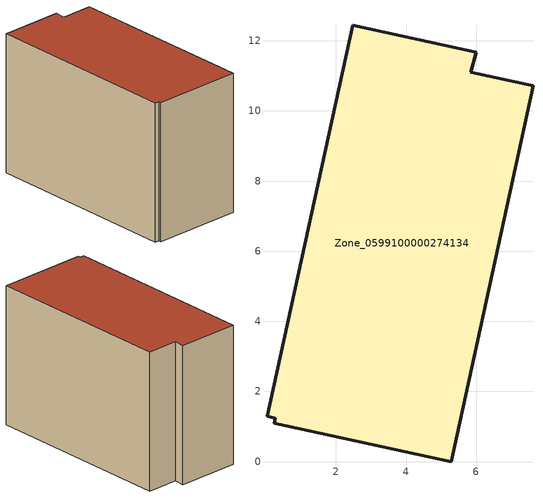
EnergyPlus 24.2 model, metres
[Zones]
Zone_0599100000274134
 floor ground (C_G): 0.27,1.24 0.03,1.29 2.48,12.44 6,11.68 5.85,11.1 7.62,10.72 5.29,0 0.24,1.09 z0
 wall outside (C_F): 5.29,0 7.62,10.72 5.85,11.1 6,11.68 2.48,12.44 0.03,1.29 0.27,1.24 0.24,1.09 5.29,0 z0:8.04
 roof outside (C_R): 0.27,1.24 0.24,1.09 5.29,0 7.62,10.72 5.85,11.1 6,11.68 2.48,12.44 0.03,1.29 z8.04
[BUILDING]
Pand.0599100000274134: North Axis=0; Terrain=City; Loads Convergence Tolerance Value=0.04; Temperature Convergence Tolerance Value=0.4; Solar Distribution=FullExterior; Maximum Number of Warmup Days=25; Minimum Number of Warmup Days=1
[Site:Location]
Rotterdam.The.Hague.AP_ZH_NLD Design_Conditions: Latitude=51.96; Longitude=4.45; Time Zone=1; Elevation=-4.5
[SITE:GROUNDTEMPERATURE:BUILDINGSURFACE]
18, 18, 18, 18, 18, 18, 18, 18, 18, 18, 18, 18
[MATERIAL] Thermal Absorptance=0.9; Solar Absorptance=0.7; Visible Absorptance=0.7
Name | Roughness | Thickness | Conductivity | Density | Specific Heat
G.TI.1975-1991 | MediumSmooth | 0.15 | 0.288461 | 540 | 1210
F.TI.1975-1991 | Rough | 0.3 | 0.230769 | 1920 | 840
R.TI.1975-1991 | MediumRough | 0.2 | 0.153846 | 1500 | 1000
[CONSTRUCTION]
C_G: G.TI.1975-1991
C_F: F.TI.1975-1991
C_R: R.TI.1975-1991
[ZONE]
Zone_0599100000274134: Type=1; Multiplier=1; Ceiling Height=Autocalculate; Volume=Autocalculate; Floor Area=autocalculate; Part of Total Floor Area=Yes
[ZONEINFILTRATION:DESIGNFLOWRATE]
Infil_Zone_0599100000274134: Zone or ZoneList or Space or SpaceList=Zone_0599100000274134; Schedule=AlwaysOn; Design Flow Rate Calculation Method=Flow/Area; Flow Rate per Floor Area=0.003; Constant Term Coefficient=1; Temperature Term Coefficient=0; Velocity Term Coefficient=0; Velocity Squared Term Coefficient=0
[HVACTEMPLATE:ZONE:IDEALLOADSAIRSYSTEM]
Zone_0599100000274134: Maximum Heating Supply Air Temperature=50; Minimum Cooling Supply Air Temperature=13; Maximum Heating Supply Air Humidity Ratio=0.0156; Minimum Cooling Supply Air Humidity Ratio=0.0077; Heating Limit=NoLimit; Cooling Limit=NoLimit; Dehumidification Control Type=ConstantSensibleHeatRatio; Cooling Sensible Heat Ratio=0.7; Dehumidification Setpoint=60; Humidification Control Type=None; Humidification Setpoint=30; Outdoor Air Method=None; Outdoor Air Flow Rate per Person=0.00944; Outdoor Air Flow Rate per Zone Floor Area=0; Outdoor Air Flow Rate per Zone=0; Demand Controlled Ventilation Type=None; Outdoor Air Economizer Type=NoEconomizer; Heat Recovery Type=None; Sensible Heat Recovery Effectiveness=0.7; Latent Heat Recovery Effectiveness=0.65
[ZONECONTROL:THERMOSTAT]
ThermostatControl_Zone_0599100000274134: Zone or ZoneList=Zone_0599100000274134; Control Type Schedule=DualSetpointControlType; Control 1=Thermostat_Zone_0599100000274134; Temperature Difference Between Cutout And Setpoint=0
[THERMOSTATSETPOINT:DUALSETPOINT]
Thermostat_Zone_0599100000274134: Heating Setpoint Temperature Schedule=HeatingSetpoint_Zone_0599100000274134; Cooling Setpoint Temperature Schedule=CoolingSetpoint_Zone_0599100000274134
[SCHEDULE:COMPACT]
HeatingSetpoint_Zone_0599100000274134: Through: 12/31, For: AllDays, Until: 24:00, 21
CoolingSetpoint_Zone_0599100000274134: Through: 12/31, For: AllDays, Until: 24:00, 24
DualSetpointControlType: Through: 12/31, For: AllDays, Until: 24:00, 4
AlwaysOn: Through: 12/31, For: AllDays, Until: 24:00, 1
